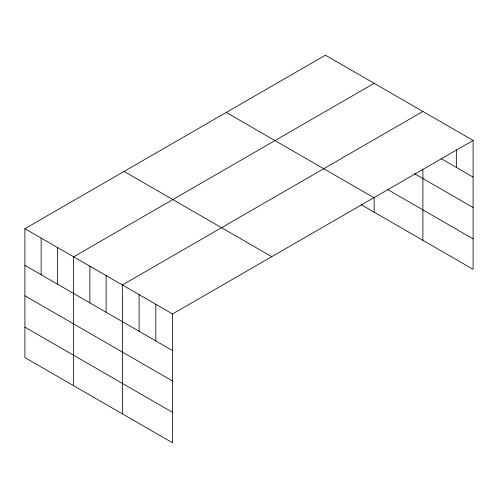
<?xml version="1.0" encoding="UTF-8"?>
<svg xmlns="http://www.w3.org/2000/svg" width="498" height="498" viewBox="0 0 498 498"><rect width="100%" height="100%" fill="white"/><g stroke="black" fill="none" stroke-linecap="round" stroke-linejoin="round"><path stroke-width="0.75" d="M473.1 140.436L172.563 313.952L172.563 442.815L24.9 357.564L24.9 228.694L325.437 55.185L473.1 140.436L473.1 269.306L361.168 204.684M374.166 83.315L73.629 256.831L73.629 385.695M422.895 111.452L122.359 284.962L122.359 413.832M440.967 158.545L473.1 177.095M414.448 173.659L473.1 207.523M387.811 189.632L473.1 238.872M226.26 112.442L373.923 197.694M124.077 171.436L271.74 256.688M24.9 228.694L172.563 313.952M24.9 265.353L172.563 350.611M24.9 295.787L172.563 381.038M24.9 327.136L172.563 412.388M456.367 149.867L456.367 167.434M422.895 169.407L422.895 240.316M374.166 197.731L374.166 212.185M155.83 304.284L155.83 340.949M139.091 294.623L139.091 331.282M106.118 275.587L106.118 312.246M89.87 266.206L89.87 302.865M57.388 247.45L57.388 284.109M41.141 238.075L41.141 274.734"/></g></svg>
